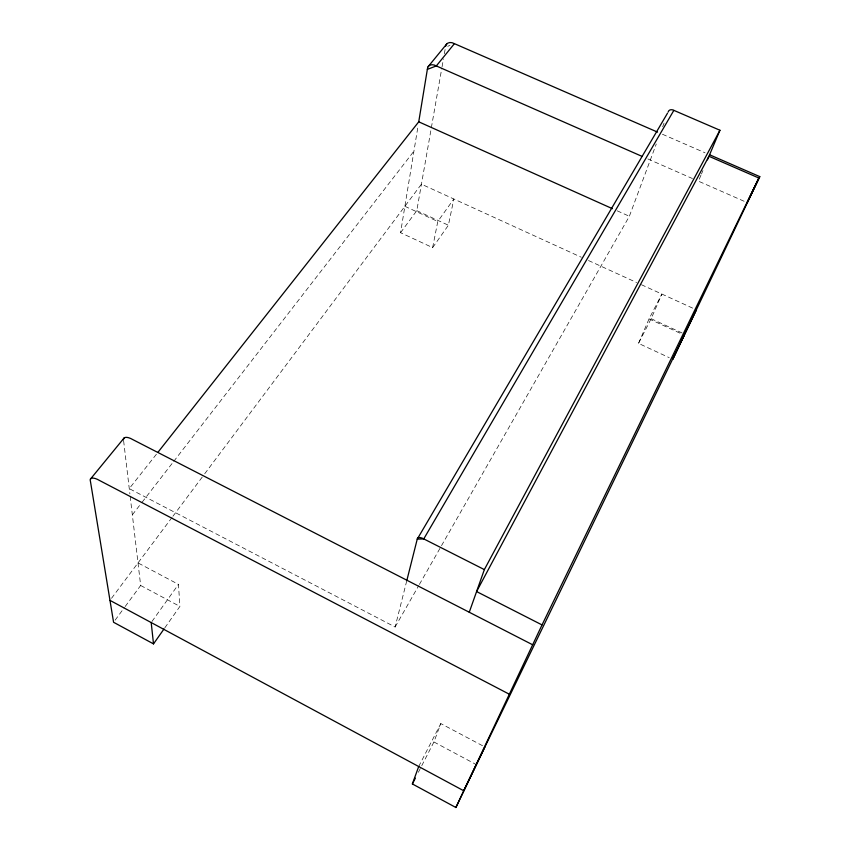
<?xml version="1.0" encoding="UTF-8"?>
<svg xmlns="http://www.w3.org/2000/svg" width="850" height="850" viewBox="0 0 850 850"><rect width="100%" height="100%" fill="white"/><g stroke="black" fill="none" stroke-linecap="round" stroke-linejoin="round"><path stroke-width="0.64" stroke-dasharray="4.25 3.19" d="M432.629 247.616L437.782 221.478L453.847 198.996L448.396 225.239L432.629 247.616L400.552 232.698L417.902 126.926M400.552 232.698L416.787 210.662L441.83 68.053M442.064 66.757L443.434 58.926M444.359 53.709L445.506 47.186M156.4 454.24L129.253 488.633L395.112 627.003L406.895 580.242M419.39 584.439L629.361 216.272L656.264 144.032M662.671 126.82L664.041 123.133M418.37 772.299L433.925 741.976L440.799 723.573L482.577 745.737M700.931 175.249L698.434 181.178L745.992 202.087M701.431 174.059L702.939 170.499M638.509 343.368L649.06 318.899L661.852 294.047L651.164 318.707L638.509 343.368L669.216 357.648M418.689 766.53L440.799 723.573M395.112 627.003L418.731 585.586M164.826 627.831L179.903 606.422L178.468 584.386L138.008 562.912M151.948 621.499L178.468 584.386M115.111 620.171L124.408 607.559M125.184 606.507L140.664 585.48L130.029 495.178M111.531 598.294L172.167 517.278M172.954 516.216L203.936 474.821M204.722 473.758L421.43 184.184L581.294 257.242M132.345 514.824L141.27 503.296M142.077 502.244L172.922 462.421M173.729 461.38L413.929 151.194M447.727 46.304L449.958 45.422M662.447 134.247L705.032 152.788M647.891 158.95L692.421 178.532M617.259 210.843L629.361 216.272M588.508 260.536L636.597 282.508M641.41 284.707L692.888 308.231M416.787 210.662L448.396 225.239M651.164 318.707L682.476 333.136M404.876 206.306L437.782 221.478M649.06 318.899L680.722 333.498M140.664 585.48L179.903 606.422M433.925 741.976L475.426 764.129M123.632 440.874L129.88 493.871"/><path stroke-width="1.27" d="M158.047 452.158L418.742 121.816L427.348 69.381A7.873 5.695 42.3 0 1 436.316 65.939L454.41 43.658L657.581 132.132M406.895 580.242L417.244 539.134L667.494 113.209M469.264 612.244L484.362 569.596L719.939 130.252L673.859 110.362A4.197 3.357 28.3 0 0 668.164 112.062M484.893 746.969L455.887 807.5L412.377 783.955L418.689 766.53M707.444 159.832L719.939 130.252M455.887 807.5L542.034 624.92L758.859 178.022L708.942 156.273L476.584 591.558L542.034 624.92M684.25 335.123L672.764 359.306L759.783 176.63L709.899 154.913M758.859 178.022L747.182 202.608L759.783 176.63M696.469 309.868L463.707 790.755L109.979 600.376M412.377 783.955L415.374 778.133M673.859 110.362L423.757 538.911A5.695 2.741 30.7 0 0 417.244 539.134L423.757 538.911L484.362 569.596M508.874 693.982L99.588 480.516A10.689 4.186 36.3 0 0 90.461 481.451L113.571 622.274L153.51 643.886L164.071 628.894M90.419 479.134L124.121 437.962M428.092 66.725L446.824 43.849M427.348 69.381L436.316 65.939L641.846 156.294M418.742 121.816L612.414 208.675M532.727 644.81L132.812 439.609A10.413 4.42 36.7 0 0 123.441 439.971M151.194 622.561L153.51 643.886M445.602 46.219A7.724 5.727 43 0 1 454.41 43.658"/></g></svg>
